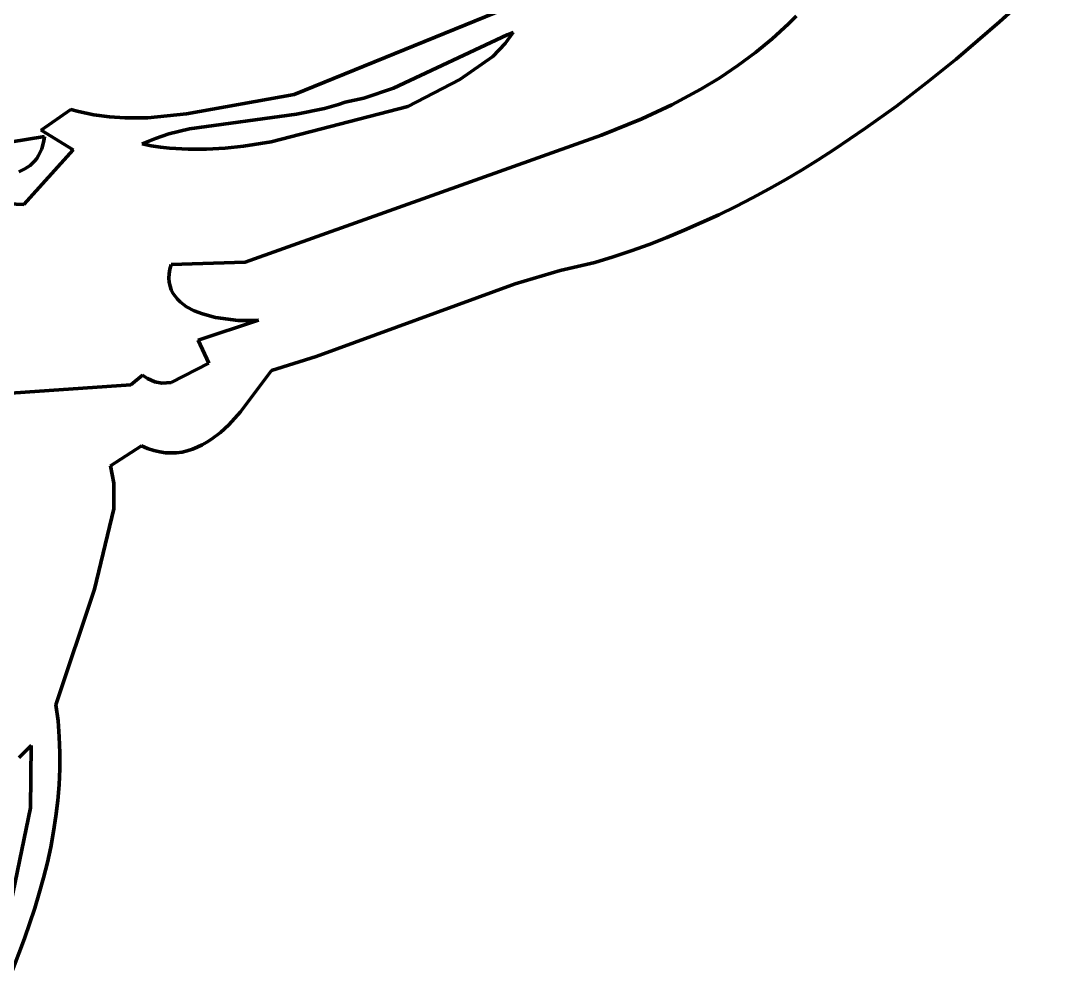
# Model space of a CAD drawing. Header units: millimetres. Extents: x 0 to 12.5, y 0 to 16.2.
# Drawn here: x 9.304 to 10.333, y 4.177 to 5.135 of the extents above; entities that cross this region are included whole.
import ezdxf

# ---------------------------------------------------------------- set-up
doc = ezdxf.new("R2010")
doc.units = ezdxf.units.MM
doc.layers.add('color#010101ff', color=7, linetype='CONTINUOUS', lineweight=100)
doc.layers.add('color#ffffffff', color=7, linetype='CONTINUOUS', lineweight=100)

msp = doc.modelspace()

# ---------------------------------------------------------------- linework, layer by layer
at = {"layer": 'color#010101ff'}
for p, q in [((10.3329, 5.1844), (10.2775, 5.1335)), ((9.7853, 5.1465), (9.5755, 5.0614)), ((10.0673, 5.1316), (10.075, 5.1393)), ((10.0513, 5.1169), (10.0673, 5.1316)), ((10.2775, 5.1335), (10.2344, 5.0966)), ((9.6745, 5.0677), (9.7877, 5.1208)), ((9.7936, 5.123), (9.7857, 5.112)), ((9.7877, 5.1208), (9.7936, 5.123)), ((10.0346, 5.1031), (10.0513, 5.1169)), ((9.7857, 5.112), (9.7734, 5.0992)), ((9.7734, 5.0992), (9.7406, 5.0762)), ((10.0171, 5.0902), (10.0346, 5.1031)), ((10.2344, 5.0966), (10.2049, 5.0728)), ((9.999, 5.078), (10.0171, 5.0902)), ((9.7406, 5.0762), (9.6887, 5.0494)), ((9.9803, 5.0667), (9.999, 5.078)), ((9.6449, 5.0577), (9.6745, 5.0677)), ((9.9514, 5.0511), (9.9803, 5.0667)), ((10.2049, 5.0728), (10.1749, 5.0498)), ((9.5755, 5.0614), (9.4686, 5.0421)), ((9.6264, 5.0536), (9.6449, 5.0577)), ((9.3536, 5.0464), (9.324, 5.0259)), ((9.3612, 5.0443), (9.3536, 5.0464)), ((9.3765, 5.0411), (9.3612, 5.0443)), ((9.6887, 5.0494), (9.5529, 5.0143)), ((9.5779, 5.0416), (9.6059, 5.0473)), ((9.6059, 5.0473), (9.6196, 5.0513)), ((9.6196, 5.0513), (9.6264, 5.0536)), ((9.9217, 5.0371), (9.9514, 5.0511)), ((10.1749, 5.0498), (10.1442, 5.0277)), ((9.3918, 5.0391), (9.3765, 5.0411)), ((9.4071, 5.038), (9.3918, 5.0391)), ((9.4302, 5.0382), (9.4071, 5.038)), ((9.4686, 5.0421), (9.4302, 5.0382)), ((9.4716, 5.0273), (9.5779, 5.0416)), ((9.8813, 5.0209), (9.9217, 5.0371)), ((9.324, 5.0259), (9.3557, 5.0064)), ((9.451, 5.0222), (9.4716, 5.0273)), ((10.1442, 5.0277), (10.1129, 5.0066)), ((9.3273, 5.0196), (9.2576, 5.0081)), ((9.3257, 5.0111), (9.3266, 5.0152)), ((9.3266, 5.0152), (9.3273, 5.0196)), ((9.4244, 5.0121), (9.4376, 5.0176)), ((9.4376, 5.0176), (9.451, 5.0222)), ((9.5529, 5.0143), (9.5253, 5.0099)), ((9.5269, 4.8946), (9.8609, 5.0137)), ((9.8609, 5.0137), (9.8813, 5.0209)), ((9.3557, 5.0064), (9.3067, 4.9518)), ((9.3214, 5.0007), (9.323, 5.0039)), ((9.323, 5.0039), (9.3245, 5.0073)), ((9.3245, 5.0073), (9.3257, 5.0111)), ((9.4335, 5.0104), (9.4244, 5.0121)), ((9.4426, 5.009), (9.4335, 5.0104)), ((9.4517, 5.008), (9.4426, 5.009)), ((9.4701, 5.0069), (9.4517, 5.008)), ((9.4884, 5.0069), (9.4701, 5.0069)), ((9.5069, 5.0079), (9.4884, 5.0069)), ((9.5253, 5.0099), (9.5069, 5.0079)), ((10.1129, 5.0066), (10.097, 4.9964)), ((9.3129, 4.9907), (9.3175, 4.9952)), ((9.3175, 4.9952), (9.3196, 4.9978)), ((9.3196, 4.9978), (9.3214, 5.0007)), ((10.097, 4.9964), (10.0809, 4.9865)), ((9.3018, 4.9844), (9.3076, 4.9872)), ((9.3076, 4.9872), (9.3129, 4.9907)), ((10.0809, 4.9865), (10.0647, 4.9769)), ((10.0647, 4.9769), (10.0483, 4.9676)), ((10.0483, 4.9676), (10.0317, 4.9586)), ((9.3067, 4.9518), (9.2609, 4.954)), ((10.0317, 4.9586), (10.015, 4.95)), ((9.9981, 4.9417), (9.981, 4.9338)), ((10.015, 4.95), (9.9981, 4.9417)), ((9.981, 4.9338), (9.9637, 4.9262)), ((9.9637, 4.9262), (9.9463, 4.919)), ((9.9287, 4.9122), (9.9108, 4.9058)), ((9.9463, 4.919), (9.9287, 4.9122)), ((9.8929, 4.8998), (9.8747, 4.8942)), ((9.9108, 4.9058), (9.8929, 4.8998)), ((9.4519, 4.8875), (9.4532, 4.8923)), ((9.4532, 4.8923), (9.5269, 4.8946)), ((9.8747, 4.8942), (9.8404, 4.8863)), ((9.4511, 4.8785), (9.4512, 4.8829)), ((9.4512, 4.8829), (9.4519, 4.8875)), ((9.8404, 4.8863), (9.7955, 4.873)), ((9.4514, 4.8745), (9.4511, 4.8785)), ((9.4522, 4.8706), (9.4514, 4.8745)), ((9.4534, 4.867), (9.4522, 4.8706)), ((9.7955, 4.873), (9.5977, 4.8005)), ((9.4551, 4.8636), (9.4534, 4.867)), ((9.4572, 4.8605), (9.4551, 4.8636)), ((9.4596, 4.8576), (9.4572, 4.8605)), ((9.4624, 4.8549), (9.4596, 4.8576)), ((9.4654, 4.8524), (9.4624, 4.8549)), ((9.4687, 4.8501), (9.4654, 4.8524)), ((9.4761, 4.8461), (9.4687, 4.8501)), ((9.4843, 4.8429), (9.4761, 4.8461)), ((9.4974, 4.8393), (9.4843, 4.8429)), ((9.52, 4.8365), (9.4974, 4.8393)), ((9.4803, 4.8167), (9.5403, 4.8369)), ((9.5327, 4.8364), (9.52, 4.8365)), ((9.5403, 4.8369), (9.5327, 4.8364)), ((9.4906, 4.7939), (9.4803, 4.8167)), ((9.5977, 4.8005), (9.553, 4.7868)), ((9.4532, 4.7746), (9.4906, 4.7939)), ((9.553, 4.7868), (9.5224, 4.7456)), ((9.4131, 4.7725), (9.4248, 4.782)), ((9.4248, 4.782), (9.4297, 4.7787)), ((9.4297, 4.7787), (9.4369, 4.7755)), ((9.2841, 4.7634), (9.4131, 4.7725)), ((9.4369, 4.7755), (9.444, 4.7741)), ((9.444, 4.7741), (9.4532, 4.7746)), ((9.5224, 4.7456), (9.5106, 4.7327)), ((9.5022, 4.725), (9.4934, 4.7182)), ((9.5106, 4.7327), (9.5022, 4.725)), ((9.4888, 4.7152), (9.4841, 4.7125)), ((9.4934, 4.7182), (9.4888, 4.7152)), ((9.4237, 4.7115), (9.393, 4.6917)), ((9.4299, 4.709), (9.4237, 4.7115)), ((9.4359, 4.707), (9.4299, 4.709)), ((9.4419, 4.7056), (9.4359, 4.707)), ((9.4476, 4.7048), (9.4419, 4.7056)), ((9.4532, 4.7046), (9.4476, 4.7048)), ((9.4587, 4.7048), (9.4532, 4.7046)), ((9.4641, 4.7055), (9.4587, 4.7048)), ((9.4693, 4.7066), (9.4641, 4.7055)), ((9.4744, 4.7082), (9.4693, 4.7066)), ((9.4793, 4.7102), (9.4744, 4.7082)), ((9.4841, 4.7125), (9.4793, 4.7102)), ((9.393, 4.6917), (9.3961, 4.6745)), ((9.3961, 4.6745), (9.3961, 4.6488)), ((9.3961, 4.6488), (9.377, 4.5691)), ((9.377, 4.5691), (9.3387, 4.454)), ((9.3387, 4.454), (9.3407, 4.4379)), ((9.3407, 4.4379), (9.342, 4.4219)), ((9.342, 4.4219), (9.3426, 4.406)), ((9.314, 4.4134), (9.302, 4.4015)), ((9.3135, 4.3513), (9.314, 4.4134)), ((9.3426, 4.406), (9.3426, 4.3901)), ((9.3426, 4.3901), (9.3419, 4.3744)), ((9.3419, 4.3744), (9.3406, 4.3588)), ((9.3406, 4.3588), (9.3387, 4.3432)), ((9.2894, 4.2356), (9.3135, 4.3513)), ((9.3387, 4.3432), (9.3363, 4.3277)), ((9.3363, 4.3277), (9.3334, 4.3123)), ((9.3334, 4.3123), (9.3301, 4.297)), ((9.3301, 4.297), (9.3263, 4.2817)), ((9.3263, 4.2817), (9.3221, 4.2666)), ((9.3221, 4.2666), (9.3175, 4.2514)), ((9.3175, 4.2514), (9.3075, 4.2214)), ((9.3075, 4.2214), (9.2905, 4.1767))]:
    msp.add_line(p, q, dxfattribs=at)
at = {"layer": 'color#ffffffff'}
for p, q in [((10.2775, 5.1335), (10.3329, 5.1844)), ((9.5755, 5.0614), (9.7853, 5.1465)), ((10.075, 5.1393), (10.0673, 5.1316)), ((10.0673, 5.1316), (10.0513, 5.1169)), ((10.2344, 5.0966), (10.2775, 5.1335)), ((9.7877, 5.1208), (9.6745, 5.0677)), ((9.7857, 5.112), (9.7936, 5.123)), ((9.7936, 5.123), (9.7877, 5.1208)), ((10.0513, 5.1169), (10.0346, 5.1031)), ((9.7734, 5.0992), (9.7857, 5.112)), ((9.7406, 5.0762), (9.7734, 5.0992)), ((10.0346, 5.1031), (10.0171, 5.0902)), ((10.2049, 5.0728), (10.2344, 5.0966)), ((10.0171, 5.0902), (9.999, 5.078)), ((9.6887, 5.0494), (9.7406, 5.0762)), ((9.999, 5.078), (9.9803, 5.0667)), ((9.6745, 5.0677), (9.6449, 5.0577)), ((9.9803, 5.0667), (9.9514, 5.0511)), ((10.1749, 5.0498), (10.2049, 5.0728)), ((9.4686, 5.0421), (9.5755, 5.0614)), ((9.6449, 5.0577), (9.6264, 5.0536)), ((9.324, 5.0259), (9.3536, 5.0464)), ((9.3536, 5.0464), (9.3612, 5.0443)), ((9.3612, 5.0443), (9.3765, 5.0411)), ((9.5529, 5.0143), (9.6887, 5.0494)), ((9.6059, 5.0473), (9.5779, 5.0416)), ((9.6196, 5.0513), (9.6059, 5.0473)), ((9.6264, 5.0536), (9.6196, 5.0513)), ((9.9514, 5.0511), (9.9217, 5.0371)), ((10.1442, 5.0277), (10.1749, 5.0498)), ((9.3765, 5.0411), (9.3918, 5.0391)), ((9.3918, 5.0391), (9.4071, 5.038)), ((9.4071, 5.038), (9.4302, 5.0382)), ((9.4302, 5.0382), (9.4686, 5.0421)), ((9.5779, 5.0416), (9.4716, 5.0273)), ((9.9217, 5.0371), (9.8813, 5.0209)), ((9.3557, 5.0064), (9.324, 5.0259)), ((9.4716, 5.0273), (9.451, 5.0222)), ((10.1129, 5.0066), (10.1442, 5.0277)), ((9.2576, 5.0081), (9.3273, 5.0196)), ((9.3266, 5.0152), (9.3257, 5.0111)), ((9.3273, 5.0196), (9.3266, 5.0152)), ((9.4376, 5.0176), (9.4244, 5.0121)), ((9.451, 5.0222), (9.4376, 5.0176)), ((9.5253, 5.0099), (9.5529, 5.0143)), ((9.8609, 5.0137), (9.5269, 4.8946)), ((9.8813, 5.0209), (9.8609, 5.0137)), ((9.3067, 4.9518), (9.3557, 5.0064)), ((9.323, 5.0039), (9.3214, 5.0007)), ((9.3245, 5.0073), (9.323, 5.0039)), ((9.3257, 5.0111), (9.3245, 5.0073)), ((9.4244, 5.0121), (9.4335, 5.0104)), ((9.4335, 5.0104), (9.4426, 5.009)), ((9.4426, 5.009), (9.4517, 5.008)), ((9.4517, 5.008), (9.4701, 5.0069)), ((9.4701, 5.0069), (9.4884, 5.0069)), ((9.4884, 5.0069), (9.5069, 5.0079)), ((9.5069, 5.0079), (9.5253, 5.0099)), ((10.097, 4.9964), (10.1129, 5.0066)), ((9.3175, 4.9952), (9.3129, 4.9907)), ((9.3196, 4.9978), (9.3175, 4.9952)), ((9.3214, 5.0007), (9.3196, 4.9978)), ((10.0809, 4.9865), (10.097, 4.9964)), ((9.3076, 4.9872), (9.3018, 4.9844)), ((9.3129, 4.9907), (9.3076, 4.9872)), ((10.0647, 4.9769), (10.0809, 4.9865)), ((10.0483, 4.9676), (10.0647, 4.9769)), ((10.0317, 4.9586), (10.0483, 4.9676)), ((9.2609, 4.954), (9.3067, 4.9518)), ((10.015, 4.95), (10.0317, 4.9586)), ((9.981, 4.9338), (9.9981, 4.9417)), ((9.9981, 4.9417), (10.015, 4.95)), ((9.9637, 4.9262), (9.981, 4.9338)), ((9.9463, 4.919), (9.9637, 4.9262)), ((9.9108, 4.9058), (9.9287, 4.9122)), ((9.9287, 4.9122), (9.9463, 4.919)), ((9.8747, 4.8942), (9.8929, 4.8998)), ((9.8929, 4.8998), (9.9108, 4.9058)), ((9.4532, 4.8923), (9.4519, 4.8875)), ((9.5269, 4.8946), (9.4532, 4.8923)), ((9.8404, 4.8863), (9.8747, 4.8942)), ((9.4512, 4.8829), (9.4511, 4.8785)), ((9.4519, 4.8875), (9.4512, 4.8829)), ((9.7955, 4.873), (9.8404, 4.8863)), ((9.4511, 4.8785), (9.4514, 4.8745)), ((9.4514, 4.8745), (9.4522, 4.8706)), ((9.4522, 4.8706), (9.4534, 4.867)), ((9.5977, 4.8005), (9.7955, 4.873)), ((9.4534, 4.867), (9.4551, 4.8636)), ((9.4551, 4.8636), (9.4572, 4.8605)), ((9.4572, 4.8605), (9.4596, 4.8576)), ((9.4596, 4.8576), (9.4624, 4.8549)), ((9.4624, 4.8549), (9.4654, 4.8524)), ((9.4654, 4.8524), (9.4687, 4.8501)), ((9.4687, 4.8501), (9.4761, 4.8461)), ((9.4761, 4.8461), (9.4843, 4.8429)), ((9.4843, 4.8429), (9.4974, 4.8393)), ((9.4974, 4.8393), (9.52, 4.8365)), ((9.5403, 4.8369), (9.4803, 4.8167)), ((9.52, 4.8365), (9.5327, 4.8364)), ((9.5327, 4.8364), (9.5403, 4.8369)), ((9.4803, 4.8167), (9.4906, 4.7939)), ((9.553, 4.7868), (9.5977, 4.8005)), ((9.4906, 4.7939), (9.4532, 4.7746)), ((9.5224, 4.7456), (9.553, 4.7868)), ((9.4248, 4.782), (9.4131, 4.7725)), ((9.4297, 4.7787), (9.4248, 4.782)), ((9.4369, 4.7755), (9.4297, 4.7787)), ((9.4131, 4.7725), (9.2841, 4.7634)), ((9.444, 4.7741), (9.4369, 4.7755)), ((9.4532, 4.7746), (9.444, 4.7741)), ((9.5106, 4.7327), (9.5224, 4.7456)), ((9.4934, 4.7182), (9.5022, 4.725)), ((9.5022, 4.725), (9.5106, 4.7327)), ((9.4841, 4.7125), (9.4888, 4.7152)), ((9.4888, 4.7152), (9.4934, 4.7182)), ((9.393, 4.6917), (9.4237, 4.7115)), ((9.4237, 4.7115), (9.4299, 4.709)), ((9.4299, 4.709), (9.4359, 4.707)), ((9.4359, 4.707), (9.4419, 4.7056)), ((9.4419, 4.7056), (9.4476, 4.7048)), ((9.4476, 4.7048), (9.4532, 4.7046)), ((9.4532, 4.7046), (9.4587, 4.7048)), ((9.4587, 4.7048), (9.4641, 4.7055)), ((9.4641, 4.7055), (9.4693, 4.7066)), ((9.4693, 4.7066), (9.4744, 4.7082)), ((9.4744, 4.7082), (9.4793, 4.7102)), ((9.4793, 4.7102), (9.4841, 4.7125)), ((9.3961, 4.6745), (9.393, 4.6917)), ((9.3961, 4.6488), (9.3961, 4.6745)), ((9.377, 4.5691), (9.3961, 4.6488)), ((9.3387, 4.454), (9.377, 4.5691)), ((9.3407, 4.4379), (9.3387, 4.454)), ((9.342, 4.4219), (9.3407, 4.4379)), ((9.3426, 4.406), (9.342, 4.4219)), ((9.302, 4.4015), (9.314, 4.4134)), ((9.314, 4.4134), (9.3135, 4.3513)), ((9.3426, 4.3901), (9.3426, 4.406)), ((9.3419, 4.3744), (9.3426, 4.3901)), ((9.3406, 4.3588), (9.3419, 4.3744)), ((9.3387, 4.3432), (9.3406, 4.3588)), ((9.3135, 4.3513), (9.2894, 4.2356)), ((9.3363, 4.3277), (9.3387, 4.3432)), ((9.3334, 4.3123), (9.3363, 4.3277)), ((9.3301, 4.297), (9.3334, 4.3123)), ((9.3263, 4.2817), (9.3301, 4.297)), ((9.3221, 4.2666), (9.3263, 4.2817)), ((9.3175, 4.2514), (9.3221, 4.2666)), ((9.3075, 4.2214), (9.3175, 4.2514)), ((9.2905, 4.1767), (9.3075, 4.2214))]:
    msp.add_line(p, q, dxfattribs=at)

doc.saveas('drawing.dxf')
